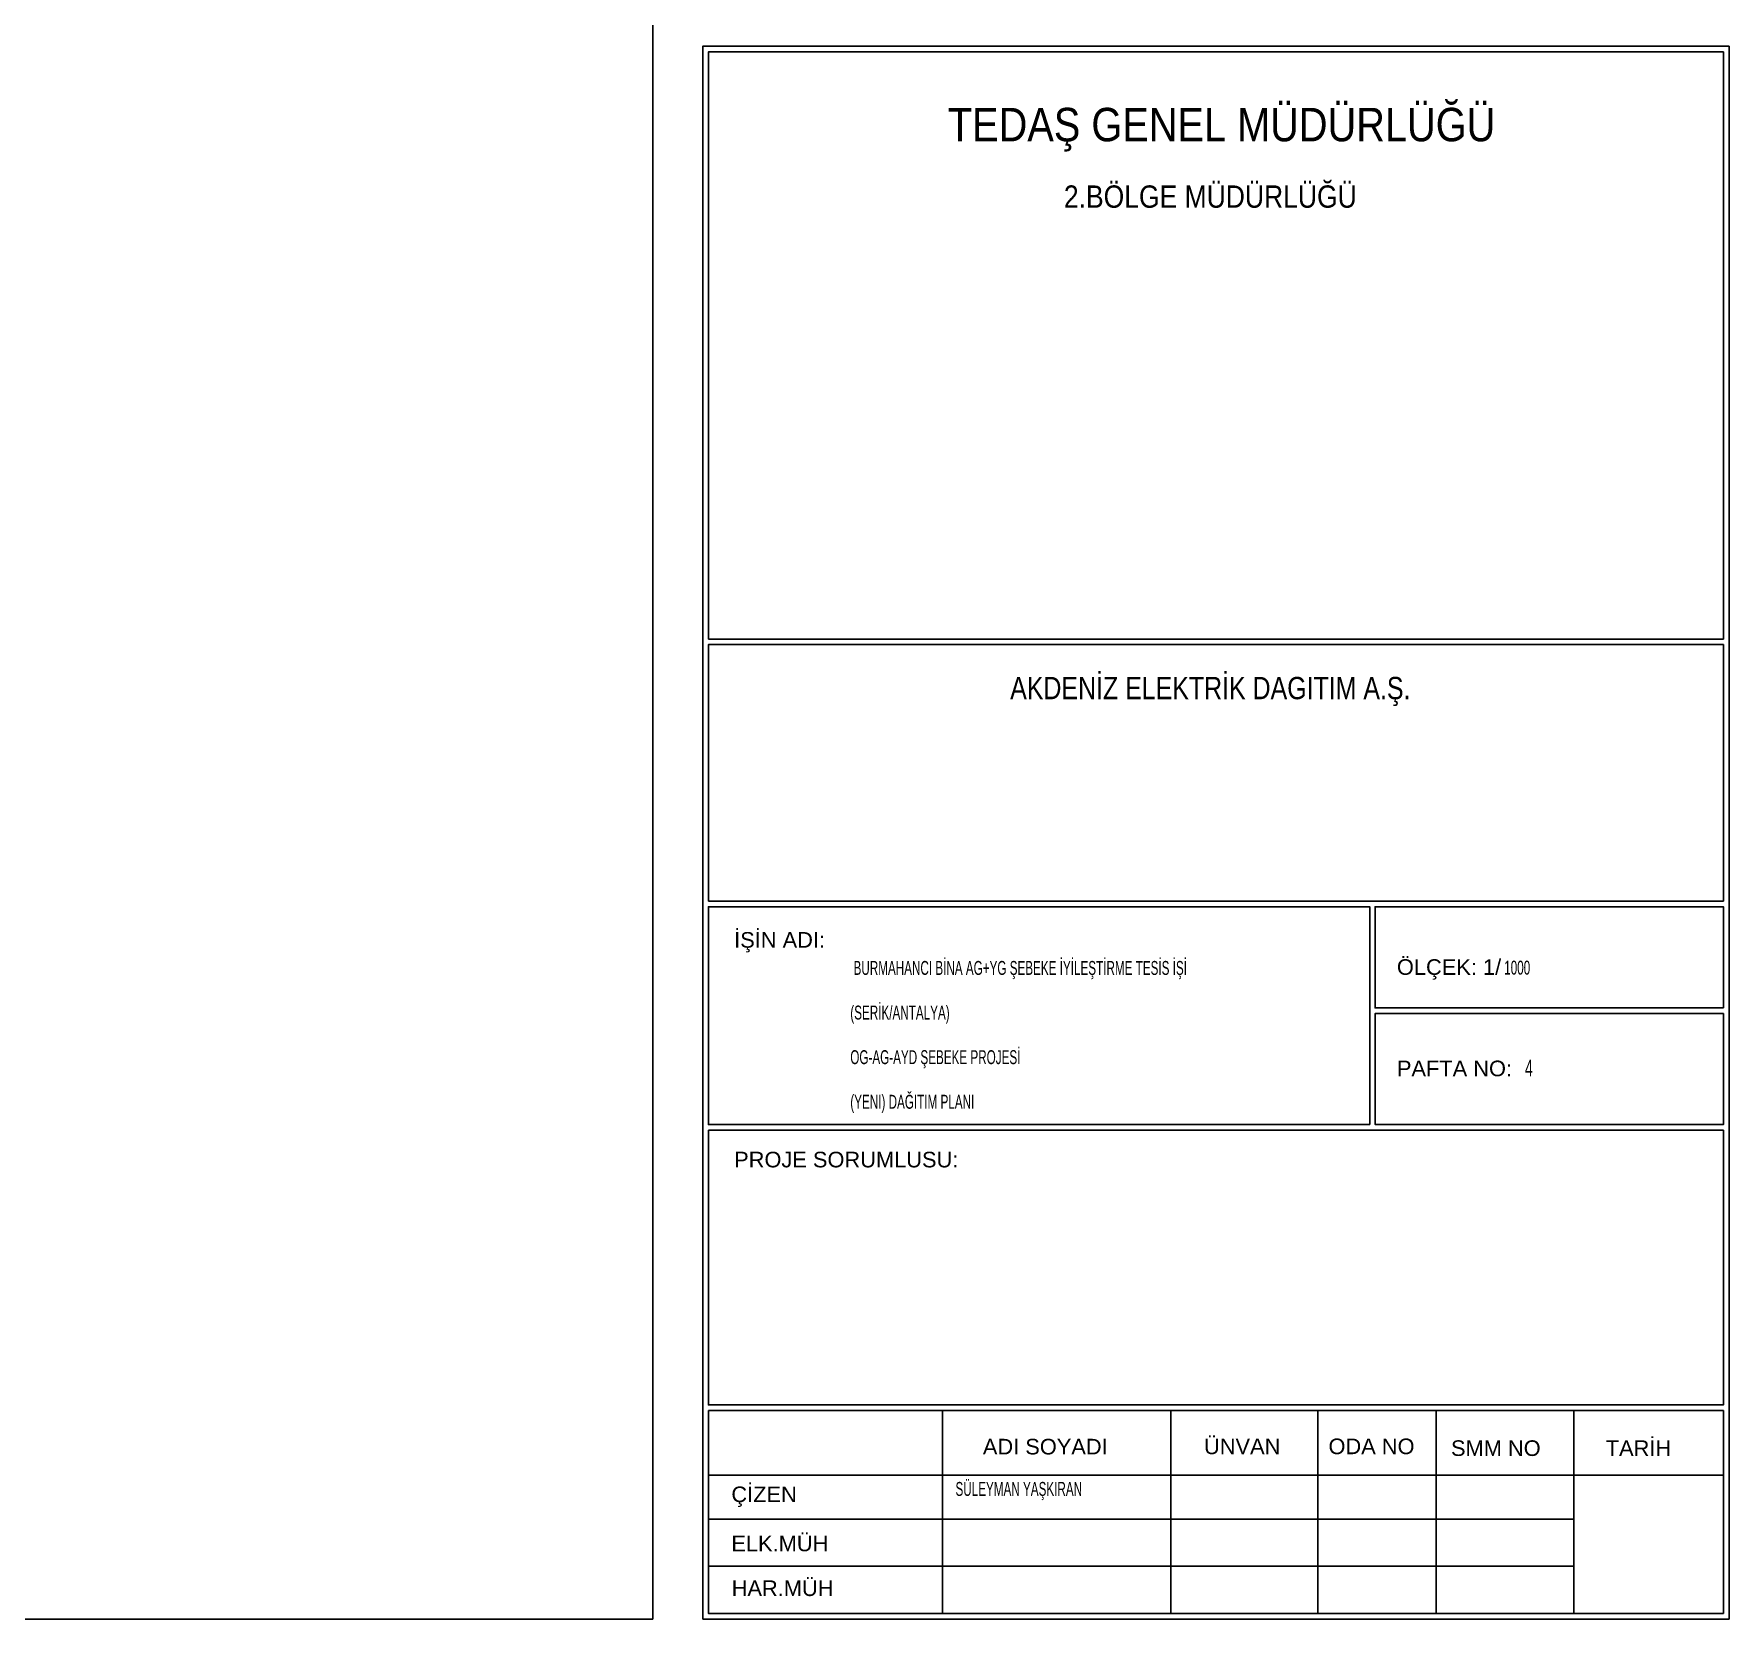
# Model space of a CAD drawing. Header units: millimetres. Extents: x 593538 to 596486, y 4087277 to 4091598.
# Drawn here: x 595571.5 to 595875.5, y 4087277.5 to 4087561.7 of the extents above; entities that cross this region are included whole.
import ezdxf
from ezdxf.enums import TextEntityAlignment as Align

# ---------------------------------------------------------------- set-up
doc = ezdxf.new("R2010")
doc.units = ezdxf.units.MM
doc.layers.add('ANTET', color=250, linetype='Continuous')
doc.styles.get("Standard").update_dxf_attribs({"font": 'Arial'})

# ---------------------------------------------------------------- blocks, each defined once
blk = doc.blocks.new('SEMBOL_UST1')
at = {"layer": 'ANTET', "linetype": 'ByBlock'}
for p, q in [((41.99, 37.39), (41.99, 1.01)), ((82.93, 37.39), (82.93, 1.01)), ((109.3, 37.39), (109.3, 1.01)), ((130.5, 37.39), (130.5, 1.01)), ((155.16, 37.39), (155.16, 1.01)), ((0, 25.8), (182.02, 25.8)), ((0, 17.92), (155.16, 17.92)), ((0, 9.47), (155.16, 9.47)), ((93.55, 0), (183.03, 0))]:
    blk.add_line(p, q, dxfattribs=at)
at = {"layer": 'ANTET', "linetype": 'ByBlock', "flags": 128}
for points in [[(-1.01, 0), (-1.01, 282), (183.03, 282), (183.03, 0)], [(118.58, 88.67), (0, 88.67), (0, 127.72), (118.58, 127.72)], [(182.02, 109.59), (119.55, 109.59), (119.55, 127.72), (182.02, 127.72)], [(182.02, 108.58), (119.58, 108.58), (119.58, 88.67), (182.02, 88.67)], [(0, 87.66), (182.02, 87.66), (182.02, 38.39), (0, 38.39)], [(0, 37.39), (182.02, 37.39), (182.02, 1.01), (0, 1.01)]]:
    blk.add_lwpolyline(points, close=True, dxfattribs=at)
for points in [[(0, 175.72), (182.02, 175.72), (182.02, 280.99), (0, 280.99), (0, 175.72)], [(0, 128.73), (182.02, 128.73), (182.02, 174.72), (0, 174.72), (0, 128.73)]]:
    blk.add_lwpolyline(points, dxfattribs=at)
at = {"layer": 'ANTET', "linetype": 'ByBlock'}
for s, p in [('İŞİN ADI:', (4.61, 120.38)), ('ÖLÇEK: 1/', (123.46, 115.51)), ('PAFTA NO:', (123.46, 97.33)), ('PROJE SORUMLUSU:', (4.61, 80.99)), ('ADI SOYADI', (49.21, 29.52)), ('ÜNVAN', (88.87, 29.57)), ('ODA NO', (111.19, 29.57)), ('SMM NO', (133.16, 29.25)), ('TARİH', (160.91, 29.25)), ('ÇİZEN', (4.11, 20.97)), ('ELK.MÜH', (4.11, 12.16)), ('HAR.MÜH', (4.17, 4.14))]:
    blk.add_text(s, height=2.8, dxfattribs=at).set_placement(p)

msp = doc.modelspace()

# ---------------------------------------------------------------- linework, layer by layer
at = {"layer": 'ANTET', "flags": 128}
msp.add_lwpolyline([(594097.5, 4087277.5), (594097.5, 4088357.5), (595682.5, 4088357.5), (595682.5, 4087277.5), (594097.5, 4087277.5)], close=True, dxfattribs=at)

# ---------------------------------------------------------------- block references
at = {"layer": 'ANTET'}
msp.add_blockref('SEMBOL_UST1', (595692.5, 4087277.5), dxfattribs=at)

# ---------------------------------------------------------------- texts
for s, height, width, p in [('TEDAŞ GENEL MÜDÜRLÜĞÜ', 6, 0.85, (595784.52, 4087545.46)), ('2.BÖLGE MÜDÜRLÜĞÜ', 4, 0.85, (595782.5, 4087532.55)), ('AKDENİZ ELEKTRİK DAGITIM A.Ş.', 4, 0.8, (595782.5, 4087444.43)), ('1000', 2.5, 0.6, (595837.53, 4087394.3))]:
    msp.add_text(s, height=height, dxfattribs=dict(at, width=width)).set_placement(p, align=Align.MIDDLE_CENTER)
at = {"layer": 'ANTET', "width": 0.6}
for s, p in [(' BURMAHANCI BİNA AG+YG ŞEBEKE İYİLEŞTİRME TESİS İŞİ', (595717.94, 4087393)), ('(SERİK/ANTALYA)', (595717.94, 4087385)), ('OG-AG-AYD ŞEBEKE PROJESİ', (595717.94, 4087377)), ('(YENI) DAĞITIM PLANI', (595717.94, 4087369)), ('SÜLEYMAN YAŞKIRAN', (595736.8, 4087299.59))]:
    msp.add_text(s, height=2.5, dxfattribs=at).set_placement(p)
msp.add_text('  4', height=3, dxfattribs=at).set_placement((595837.53, 4087376.3), align=Align.MIDDLE_LEFT)

doc.saveas('drawing.dxf')
